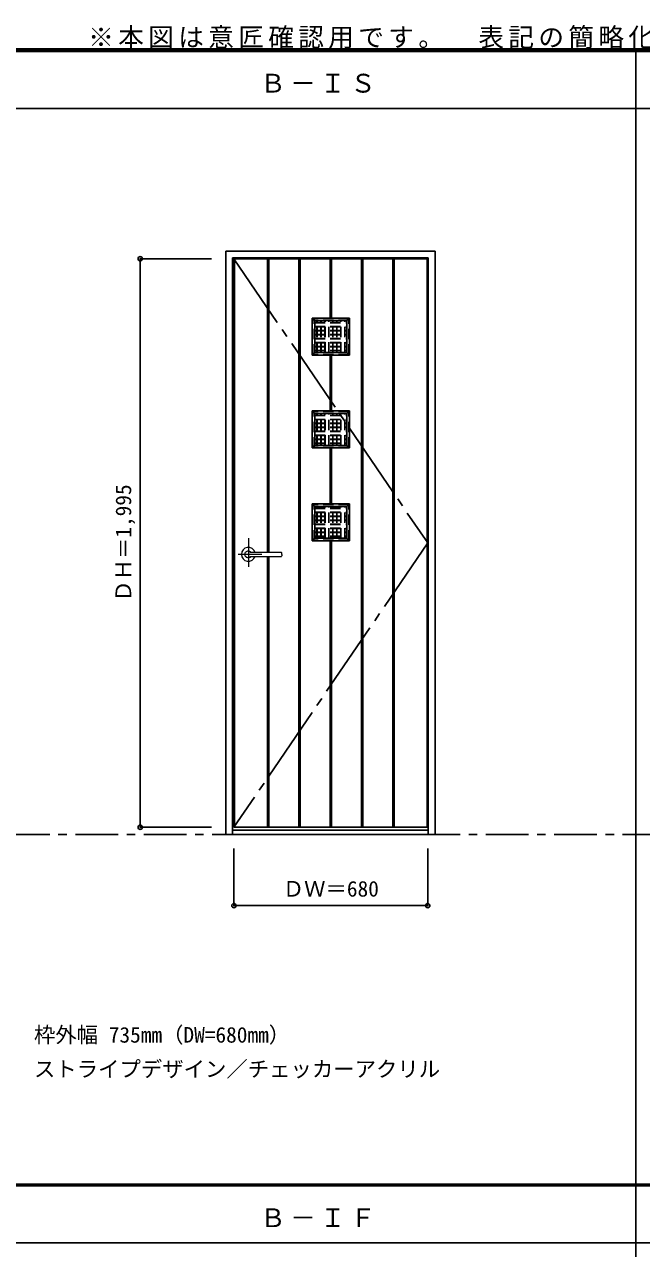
# Model space of a CAD drawing. Units: millimetres, scale not verified. Extents: x -6000 to 5700, y -4307 to 4260.
# Drawn here: x 1291 to 3456, y -36 to 4260 of the extents above; entities that cross this region are included whole.
import ezdxf
from ezdxf.enums import TextEntityAlignment as Align

# ---------------------------------------------------------------- set-up
doc = ezdxf.new("R2010")
doc.units = ezdxf.units.MM
doc.header["$LTSCALE"] = 30
doc.header["$PDMODE"] = 32
doc.header["$PDSIZE"] = 15
for name, pattern in [('CHAIN1', [8, 5, -1, 1, -1]), ('CHAIN2', [12, 9, -1, 1, -1]), ('DASHED1', [1.8, 1.2, -0.6])]:
    doc.linetypes.add(name, pattern=pattern)
for name, color, linetype in [('0-1_通り芯', 4, 'CHAIN1'), ('0-2_扉', 3, 'Continuous'), ('0-3_仕上げ', 7, 'Continuous'), ('0-4_枠', 3, 'Continuous'), ('0-7', 7, 'CHAIN2'), ('0-A_文字', 7, 'Continuous'), ('0-B_寸法', 7, 'Continuous'), ('0-C_ハッチ', 4, 'DASHED1'), ('F-1_枠', 6, 'Continuous')]:
    doc.layers.add(name, color=color, linetype=linetype)
doc.layers.add('0-5_レバー', color=7, linetype='Continuous', lineweight=18)
doc.styles.add('ＭＳ ゴシック', font='')
doc.styles.get('ＭＳ ゴシック').set_extended_font_data('MS Gothic')

msp = doc.modelspace()

# ---------------------------------------------------------------- linework, layer by layer
at = {"layer": '0-1_通り芯', "color": 7}
msp.add_line((-5490, 1418), (5690, 1418), dxfattribs=at)
at = {"layer": '0-2_扉'}
for p, q in [((2026.4, 3438), (2706.4, 3438)), ((2026.4, 1443), (2026.4, 3438)), ((2706.4, 1443), (2706.4, 3438)), ((2026.4, 1443), (2706.4, 1443))]:
    msp.add_line(p, q, dxfattribs=at)
at = {"layer": '0-3_仕上げ', "color": 3}
for p, q in [((2028.4, 1443), (2028.4, 3438)), ((2144.4, 2407.5), (2144.4, 3438)), ((2148.4, 2407.5), (2148.4, 3438)), ((2254.4, 1443), (2254.4, 3438)), ((2258.4, 1443), (2258.4, 3438)), ((2364.4, 3230), (2364.4, 3438)), ((2368.4, 3230), (2368.4, 3438)), ((2474.4, 1443), (2474.4, 3438)), ((2478.4, 1443), (2478.4, 3438)), ((2584.4, 1443), (2584.4, 3438)), ((2588.4, 1443), (2588.4, 3438)), ((2704.4, 1443), (2704.4, 3438)), ((2431.4, 3230), (2301.4, 3230)), ((2301.4, 3100), (2301.4, 3230)), ((2301.4, 3230), (2310.4, 3221)), ((2422.4, 3221), (2431.4, 3230)), ((2431.4, 3100), (2431.4, 3230)), ((2422.4, 3221), (2310.4, 3221)), ((2310.4, 3109), (2310.4, 3221)), ((2422.4, 3109), (2422.4, 3221)), ((2431.4, 3100), (2301.4, 3100)), ((2364.4, 2904), (2364.4, 3100)), ((2368.4, 2904), (2368.4, 3100)), ((2422.4, 3109), (2431.4, 3100)), ((2431.4, 2904), (2301.4, 2904)), ((2301.4, 2774), (2301.4, 2904)), ((2301.4, 2904), (2310.4, 2895)), ((2422.4, 2895), (2310.4, 2895)), ((2310.4, 2783), (2310.4, 2895)), ((2422.4, 2895), (2431.4, 2904)), ((2422.4, 2783), (2422.4, 2895)), ((2431.4, 2774), (2431.4, 2904)), ((2431.4, 2774), (2301.4, 2774)), ((2364.4, 2578), (2364.4, 2774)), ((2368.4, 2578), (2368.4, 2774)), ((2422.4, 2783), (2431.4, 2774)), ((2431.4, 2578), (2301.4, 2578)), ((2301.4, 2448), (2301.4, 2578)), ((2301.4, 2578), (2310.4, 2569)), ((2422.4, 2569), (2431.4, 2578)), ((2431.4, 2448), (2431.4, 2578)), ((2422.4, 2569), (2310.4, 2569)), ((2310.4, 2457), (2310.4, 2569)), ((2422.4, 2457), (2422.4, 2569)), ((2422.4, 2457), (2431.4, 2448)), ((2431.4, 2448), (2301.4, 2448)), ((2364.4, 1443), (2364.4, 2448)), ((2368.4, 1443), (2368.4, 2448)), ((2144.4, 1443), (2144.4, 2393.5)), ((2148.4, 1443), (2148.4, 2393.5))]:
    msp.add_line(p, q, dxfattribs=at)
at = {"layer": '0-3_仕上げ'}
for p, q in [((2146.4, 2407.5), (2146.4, 3438)), ((2256.4, 1443), (2256.4, 3438)), ((2366.4, 3230), (2366.4, 3438)), ((2476.4, 1443), (2476.4, 3438)), ((2586.4, 1443), (2586.4, 3438)), ((2366.4, 2904), (2366.4, 3100)), ((2366.4, 2578), (2366.4, 2774)), ((2366.4, 1443), (2366.4, 2448)), ((2146.4, 1443), (2146.4, 2393.5))]:
    msp.add_line(p, q, dxfattribs=at)
at = {"layer": '0-3_仕上げ', "color": 3, "linetype": 'DASHED1'}
for p, q in [((2429.4, 3228), (2303.4, 3228)), ((2429.4, 3102), (2429.4, 3228)), ((2429.4, 2902), (2303.4, 2902)), ((2429.4, 2776), (2429.4, 2902)), ((2429.4, 2576), (2303.4, 2576)), ((2429.4, 2450), (2429.4, 2576))]:
    msp.add_line(p, q, dxfattribs=at)
for points in [[(2429.4, 3102), (2303.4, 3102), (2303.4, 3228)], [(2429.4, 2776), (2303.4, 2776), (2303.4, 2902)], [(2429.4, 2450), (2303.4, 2450), (2303.4, 2576)]]:
    msp.add_lwpolyline(points, dxfattribs=at)
at = {"layer": '0-3_仕上げ', "color": 3}
for points in [[(2422.4, 3109), (2310.4, 3109), (2301.4, 3100)], [(2422.4, 2783), (2310.4, 2783), (2301.4, 2774)], [(2422.4, 2457), (2310.4, 2457), (2301.4, 2448)]]:
    msp.add_lwpolyline(points, dxfattribs=at)
at = {"layer": '0-4_枠'}
for p, q in [((1997.4, 3465), (2732.4, 3465)), ((1997.4, 1418), (1997.4, 3465)), ((2021.4, 3441), (2708.4, 3441)), ((2021.4, 1418), (2021.4, 3441)), ((2708.4, 1418), (2708.4, 3441)), ((2732.4, 1418), (2732.4, 3465)), ((1997.4, 1418), (2732.4, 1418)), ((2021.4, 1433), (2708.4, 1433))]:
    msp.add_line(p, q, dxfattribs=at)
at = {"layer": '0-5_レバー', "color": 4, "linetype": 'CHAIN1'}
for p, q in [((2076.9, 2456.96), (2076.9, 2357.11)), ((2123.7, 2400.5), (2040.68, 2400.5))]:
    msp.add_line(p, q, dxfattribs=at)
at = {"layer": '0-5_レバー'}
for q in [(2193.9, 2405.99), (2193.9, 2395)]:
    msp.add_line((2193.9, 2400.5), q, dxfattribs=at)
for points in [[(2086.86, 2407.49), (2086.09, 2408.28), (2084.12, 2409.65), (2081.88, 2410.66), (2079.44, 2411.29), (2076.9, 2411.5), (2074.36, 2411.29), (2071.93, 2410.66), (2069.68, 2409.65), (2067.71, 2408.28), (2066.09, 2406.61), (2064.89, 2404.71), (2064.15, 2402.65), (2063.9, 2400.5), (2064.15, 2398.35), (2064.89, 2396.29), (2066.09, 2394.39), (2067.71, 2392.72), (2069.68, 2391.35), (2071.93, 2390.34), (2074.36, 2389.71), (2076.9, 2389.5), (2079.44, 2389.71), (2081.88, 2390.34), (2084.12, 2391.35), (2086.09, 2392.72), (2086.86, 2393.51)], [(2192.4, 2407.5), (2182.67, 2407.5), (2172.49, 2407.5), (2162.89, 2407.5), (2153.9, 2407.5), (2145.49, 2407.5), (2137.68, 2407.5), (2130.86, 2407.5), (2124.56, 2407.5), (2118.8, 2407.5), (2113.55, 2407.5), (2108.76, 2407.5), (2104.11, 2407.5), (2099.9, 2407.5), (2096.15, 2407.5), (2094.15, 2407.5), (2092.3, 2407.5), (2090.29, 2407.49), (2087.88, 2407.49), (2086.39, 2407.49), (2084.85, 2407.49), (2083.33, 2407.49), (2082.23, 2407.49), (2081.77, 2407.49), (2081.77, 2407.48)], [(2192.4, 2407.5), (2183.32, 2407.5), (2182.92, 2407.5)], [(2081.92, 2393.51), (2082.05, 2393.51), (2082.49, 2393.51), (2083.21, 2393.51), (2084.23, 2393.51), (2085.49, 2393.51), (2086.84, 2393.51), (2089.7, 2393.51), (2092.68, 2393.5), (2095.7, 2393.5), (2098.74, 2393.5), (2101.81, 2393.5), (2104.89, 2393.5), (2108.89, 2393.5), (2113.3, 2393.5), (2118.27, 2393.5), (2123.8, 2393.5), (2129.89, 2393.5), (2136.54, 2393.5), (2143.75, 2393.5), (2152.34, 2393.5), (2161.6, 2393.5), (2171.54, 2393.5), (2182.15, 2393.5), (2192.4, 2393.5)]]:
    msp.add_lwpolyline(points, dxfattribs=at)
for centre, radius, start, end in [((2076.9, 2400.5), 24.55, 16.59952, 343.36736), ((2192.4, 2406), 1.5, 0.00847, 89.9163), ((2192.4, 2406), 1.5, 360, 90.17419), ((2192.4, 2395), 1.5, 270.16419, 0), ((2192.4, 2395), 1.5, 269.91059, 359.99153)]:
    msp.add_arc(centre, radius, start, end, dxfattribs=at)
at = {"layer": '0-7'}
for p, q in [((2026.4, 3438), (2706.4, 2440.5)), ((2706.4, 2440.5), (2026.4, 1443))]:
    msp.add_line(p, q, dxfattribs=at)
at = {"layer": '0-B_寸法', "color": 4}
for p, q in [((1697.4, 3438), (1947.4, 3438)), ((1697.4, 3438), (1697.4, 1443)), ((1697.4, 1443), (1947.4, 1443)), ((2026.4, 1168), (2026.4, 1368)), ((2706.4, 1168), (2706.4, 1368)), ((2026.4, 1168), (2706.4, 1168))]:
    msp.add_line(p, q, dxfattribs=at)
at = {"layer": '0-B_寸法'}
for p in [(1697.4, 3438), (1697.4, 1443), (2026.4, 1168), (2706.4, 1168)]:
    msp.add_point(p, dxfattribs=at)
at = {"layer": '0-C_ハッチ'}
for p, q in [((2310.4, 3214.5), (2422.4, 3214.5)), ((2310.4, 3213.5), (2422.4, 3213.5)), ((2310.4, 3200.5), (2422.4, 3200.5)), ((2310.4, 3199.5), (2422.4, 3199.5)), ((2310.4, 3186.5), (2422.4, 3186.5)), ((2310.4, 3185.5), (2422.4, 3185.5)), ((2316.9, 3109), (2316.9, 3221)), ((2317.9, 3109), (2317.9, 3221)), ((2330.9, 3109), (2330.9, 3221)), ((2331.9, 3109), (2331.9, 3221)), ((2344.9, 3109), (2344.9, 3221)), ((2345.9, 3109), (2345.9, 3221)), ((2358.9, 3109), (2358.9, 3221)), ((2359.9, 3109), (2359.9, 3221)), ((2372.9, 3109), (2372.9, 3221)), ((2373.9, 3109), (2373.9, 3221)), ((2386.9, 3109), (2386.9, 3221)), ((2387.9, 3109), (2387.9, 3221)), ((2400.9, 3109), (2400.9, 3221)), ((2401.9, 3109), (2401.9, 3221)), ((2414.9, 3109), (2414.9, 3221)), ((2415.9, 3109), (2415.9, 3221)), ((2310.4, 3172.5), (2422.4, 3172.5)), ((2310.4, 3171.5), (2422.4, 3171.5)), ((2310.4, 3158.5), (2422.4, 3158.5)), ((2310.4, 3157.5), (2422.4, 3157.5)), ((2310.4, 3144.5), (2422.4, 3144.5)), ((2310.4, 3143.5), (2422.4, 3143.5)), ((2310.4, 3130.5), (2422.4, 3130.5)), ((2310.4, 3129.5), (2422.4, 3129.5)), ((2310.4, 3116.5), (2422.4, 3116.5)), ((2310.4, 3115.5), (2422.4, 3115.5)), ((2310.4, 2888.5), (2422.4, 2888.5)), ((2310.4, 2887.5), (2422.4, 2887.5)), ((2316.9, 2783), (2316.9, 2895)), ((2317.9, 2783), (2317.9, 2895)), ((2330.9, 2783), (2330.9, 2895)), ((2331.9, 2783), (2331.9, 2895)), ((2344.9, 2783), (2344.9, 2895)), ((2345.9, 2783), (2345.9, 2895)), ((2358.9, 2783), (2358.9, 2895)), ((2359.9, 2783), (2359.9, 2895)), ((2372.9, 2783), (2372.9, 2895)), ((2373.9, 2783), (2373.9, 2895)), ((2386.9, 2783), (2386.9, 2895)), ((2387.9, 2783), (2387.9, 2895)), ((2400.9, 2783), (2400.9, 2895)), ((2401.9, 2783), (2401.9, 2895)), ((2414.9, 2783), (2414.9, 2895)), ((2415.9, 2783), (2415.9, 2895)), ((2310.4, 2874.5), (2422.4, 2874.5)), ((2310.4, 2873.5), (2422.4, 2873.5)), ((2310.4, 2860.5), (2422.4, 2860.5)), ((2310.4, 2859.5), (2422.4, 2859.5)), ((2310.4, 2846.5), (2422.4, 2846.5)), ((2310.4, 2845.5), (2422.4, 2845.5)), ((2310.4, 2832.5), (2422.4, 2832.5)), ((2310.4, 2831.5), (2422.4, 2831.5)), ((2310.4, 2818.5), (2422.4, 2818.5)), ((2310.4, 2817.5), (2422.4, 2817.5)), ((2310.4, 2804.5), (2422.4, 2804.5)), ((2310.4, 2803.5), (2422.4, 2803.5)), ((2310.4, 2790.5), (2422.4, 2790.5)), ((2310.4, 2789.5), (2422.4, 2789.5)), ((2310.4, 2562.5), (2422.4, 2562.5)), ((2310.4, 2561.5), (2422.4, 2561.5)), ((2310.4, 2548.5), (2422.4, 2548.5)), ((2310.4, 2547.5), (2422.4, 2547.5)), ((2310.4, 2534.5), (2422.4, 2534.5)), ((2316.9, 2457), (2316.9, 2569)), ((2317.9, 2457), (2317.9, 2569)), ((2330.9, 2457), (2330.9, 2569)), ((2331.9, 2457), (2331.9, 2569)), ((2344.9, 2457), (2344.9, 2569)), ((2345.9, 2457), (2345.9, 2569)), ((2358.9, 2457), (2358.9, 2569)), ((2359.9, 2457), (2359.9, 2569)), ((2372.9, 2457), (2372.9, 2569)), ((2373.9, 2457), (2373.9, 2569)), ((2386.9, 2457), (2386.9, 2569)), ((2387.9, 2457), (2387.9, 2569)), ((2400.9, 2457), (2400.9, 2569)), ((2401.9, 2457), (2401.9, 2569)), ((2414.9, 2457), (2414.9, 2569)), ((2415.9, 2457), (2415.9, 2569)), ((2310.4, 2533.5), (2422.4, 2533.5)), ((2310.4, 2520.5), (2422.4, 2520.5)), ((2310.4, 2519.5), (2422.4, 2519.5)), ((2310.4, 2506.5), (2422.4, 2506.5)), ((2310.4, 2505.5), (2422.4, 2505.5)), ((2310.4, 2492.5), (2422.4, 2492.5)), ((2310.4, 2491.5), (2422.4, 2491.5)), ((2310.4, 2478.5), (2422.4, 2478.5)), ((2310.4, 2477.5), (2422.4, 2477.5)), ((2310.4, 2464.5), (2422.4, 2464.5)), ((2310.4, 2463.5), (2422.4, 2463.5))]:
    msp.add_line(p, q, dxfattribs=at)
at = {"layer": 'F-1_枠'}
for p, q in [((-6000, 4175), (5700, 4175)), ((-6000, 4170), (5700, 4170)), ((3436.4, 4175), (3436.4, -3790)), ((-6000, 4165), (5700, 4165)), ((-6000, 3965), (5700, 3965)), ((-6000, 190.5), (5700, 190.5)), ((-6000, 187.5), (5700, 187.5)), ((-6000, 184.5), (5700, 184.5)), ((-6000, -15.5), (5700, -15.5))]:
    msp.add_line(p, q, dxfattribs=at)

# ---------------------------------------------------------------- texts
at = {"layer": '0-A_文字', "style": 'ＭＳ ゴシック'}
for s, p in [('枠外幅 735mm（DW=680mm）', (1324.8, 670.5)), ('ストライプデザイン／チェッカーアクリル', (1324.8, 550.5))]:
    msp.add_text(s, height=54.99, dxfattribs=at).set_placement(p, align=Align.BOTTOM_LEFT)
at = {"layer": '0-A_文字', "char_height": 65.98, "attachment_point": 7, "style": 'ＭＳ ゴシック'}
for s, insert in [('\\T1.17;※本図は意匠確認用です。\u3000表記の簡略化している部位がございますのでご注意下さい。', (1515, 4175)), ('\\T1.17;Ｂ－ＩＳ', (2118.1, 4020)), ('\\T1.17;Ｂ－ＩＦ', (2118.1, 39.5))]:
    msp.add_mtext(s, dxfattribs=dict(at, insert=insert))
at = {"layer": '0-B_寸法', "style": 'ＭＳ ゴシック'}
msp.add_text('ＤＨ＝1,995', height=54.99, rotation=90, dxfattribs=at).set_placement((1682.4, 2234.25), align=Align.BOTTOM_LEFT)
msp.add_text('ＤＷ＝680', height=54.99, dxfattribs=at).set_placement((2197.65, 1183), align=Align.BOTTOM_LEFT)

doc.saveas('drawing.dxf')
